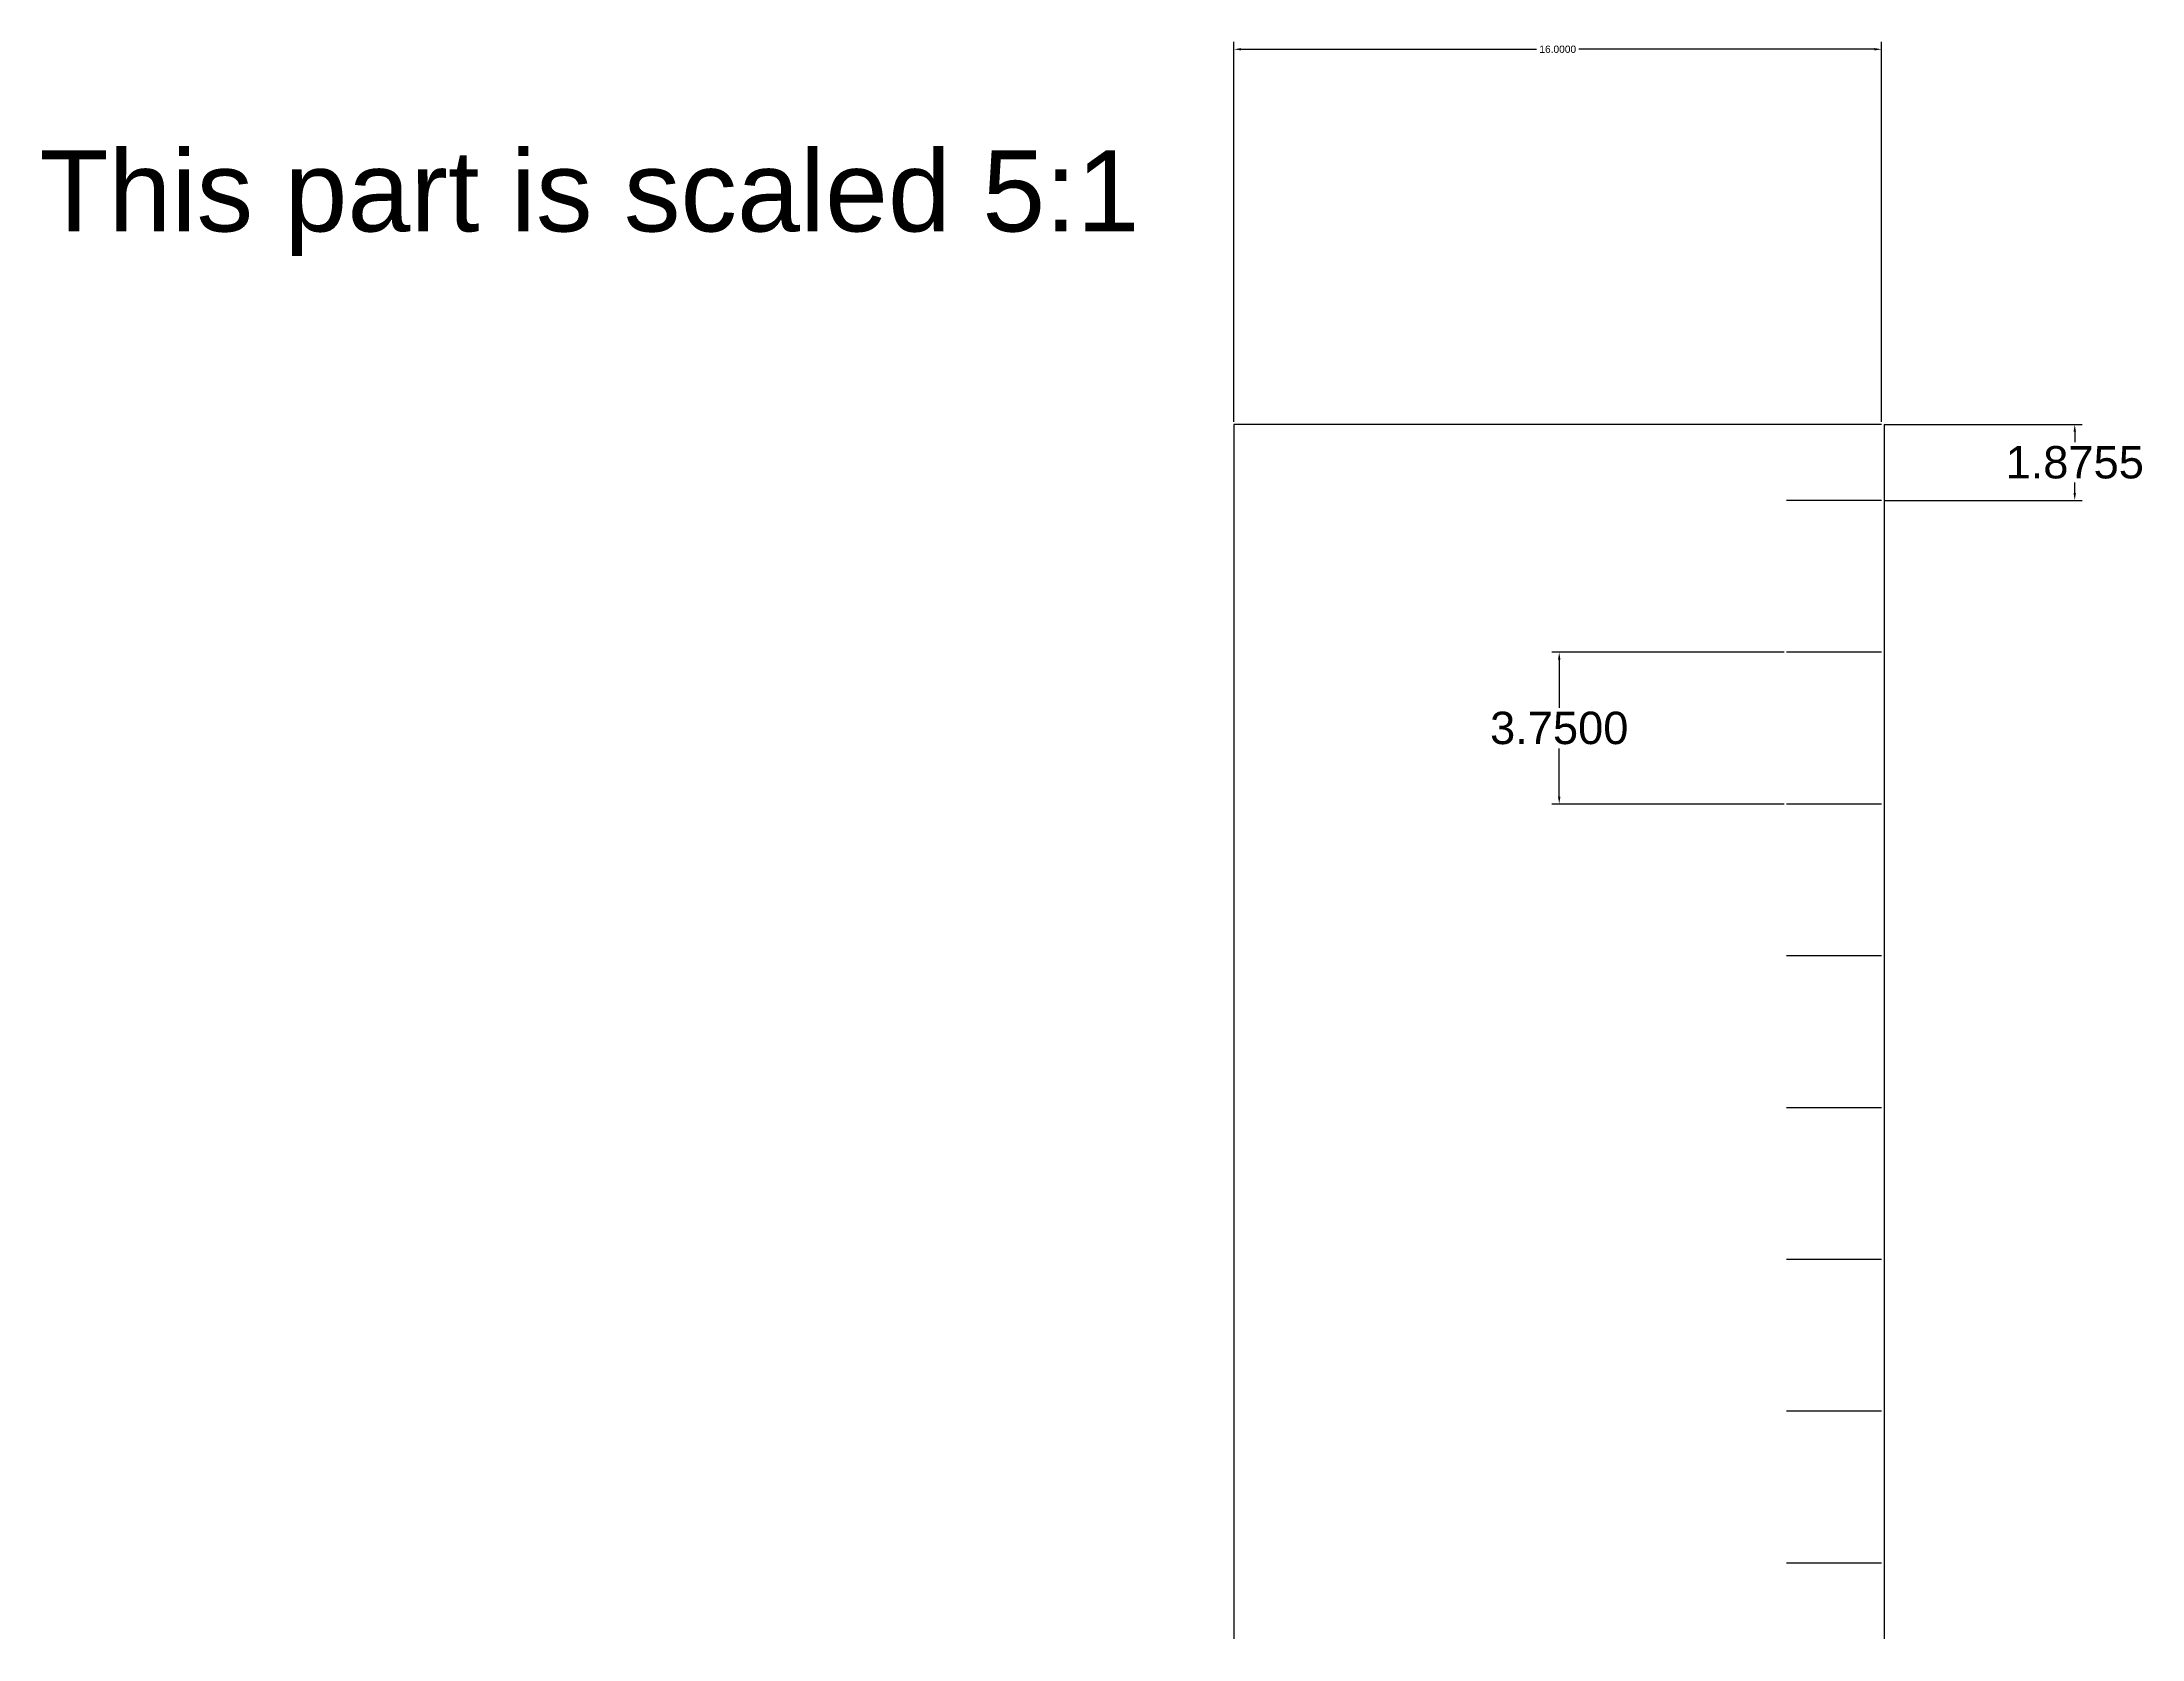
# Model space of a CAD drawing. Header units: centimetres. Extents: x -6 to 154, y -3 to 97.
# Drawn here: x 74.4 to 126.3, y 42.7 to 82.1 of the extents above; entities that cross this region are included whole.
import ezdxf

# ---------------------------------------------------------------- set-up
doc = ezdxf.new("R2010")
doc.units = ezdxf.units.CM
doc.header["$MEASUREMENT"] = 0
doc.linetypes.add('ACAD_ISO02W100', pattern=[15, 12, -3])
doc.styles.get("Standard").update_dxf_attribs({"font": 'arial.ttf'})
doc.dimstyles.new('Annotative', dxfattribs={"dimscale": 0, "dimtxt": 0.18, "dimasz": 0.18, "dimexe": 0.18, "dimexo": 0.0625, "dimgap": 0.09, "dimtad": 0, "dimtih": 1, "dimtoh": 1, "dimdec": 4, "dimzin": 0, "dimdsep": 46, "dimtxsty": 'Standard', "dimcen": 0.09, "dimadec": 0, "dimazin": 0, "dimtfac": 1, "dimtdec": 4, "dimtofl": 0, "dimtmove": 0, "dimatfit": 3, "dimfxl": 1, "dimtolj": 1, "dimtzin": 0, "dimarcsym": 0})
doc.dimstyles.get("Standard").update_dxf_attribs({"dimtxt": 0.18, "dimasz": 0.18, "dimexe": 0.18, "dimexo": 0.0625, "dimgap": 0.09, "dimtad": 0, "dimtih": 1, "dimtoh": 1, "dimdec": 4, "dimzin": 0, "dimdsep": 46, "dimtxsty": 'Standard', "dimcen": 0.09, "dimadec": 0, "dimazin": 0, "dimtfac": 1, "dimtdec": 4, "dimtofl": 0, "dimtmove": 0, "dimatfit": 3, "dimfxl": 1, "dimtolj": 1, "dimtzin": 0, "dimarcsym": 0})

# ---------------------------------------------------------------- blocks, each defined once
blk = doc.blocks.new('*D54')
at = {"color": 0, "lineweight": -2, "transparency": 16777216}
for p, q in [((119.887, 72.689), (124.776, 72.689)), ((124.596, 72.509), (124.596, 72.249)), ((124.596, 70.993), (124.596, 71.252)), ((119.886, 70.813), (124.776, 70.813))]:
    blk.add_line(p, q, dxfattribs=at)
at = {"color": 0, "transparency": 16777216}
for points in [[(124.566, 72.509), (124.626, 72.509), (124.596, 72.689)], [(124.566, 70.993), (124.626, 70.993), (124.596, 70.813)]]:
    blk.add_solid(points, dxfattribs=at)
at = {"layer": 'Defpoints', "color": 0, "transparency": 16777216}
for p in [(119.825, 72.689), (124.596, 72.689), (119.823, 70.813)]:
    blk.add_point(p, dxfattribs=at)
at = {"color": 0, "transparency": 16777216, "insert": (124.596, 71.751), "char_height": 0.18, "attachment_point": 5}
blk.add_mtext('\\A1;{\\H4.4444x;1.8755}', dxfattribs=at)
blk = doc.blocks.new('*D55')
at = {"color": 0, "lineweight": -2, "transparency": 16777216}
for p, q in [((117.417, 67.063), (111.682, 67.063)), ((111.862, 66.883), (111.862, 65.687)), ((111.862, 63.493), (111.862, 64.689)), ((117.417, 63.313), (111.682, 63.313))]:
    blk.add_line(p, q, dxfattribs=at)
at = {"color": 0, "transparency": 16777216}
for points in [[(111.832, 66.883), (111.892, 66.883), (111.862, 67.063)], [(111.832, 63.493), (111.892, 63.493), (111.862, 63.313)]]:
    blk.add_solid(points, dxfattribs=at)
at = {"layer": 'Defpoints', "color": 0, "transparency": 16777216}
for p in [(117.479, 67.063), (111.862, 63.313), (117.479, 63.313)]:
    blk.add_point(p, dxfattribs=at)
at = {"color": 0, "transparency": 16777216, "insert": (111.862, 65.188), "char_height": 0.18, "attachment_point": 5}
blk.add_mtext('\\A1;{\\H4.4444x;3.7500}', dxfattribs=at)
blk = doc.blocks.new('*D56')
at = {"color": 0, "lineweight": -2, "transparency": 16777216}
for p, q in [((103.825, 72.751), (103.825, 82.137)), ((119.825, 72.751), (119.825, 82.137)), ((104.005, 81.957), (111.3, 81.957)), ((119.645, 81.957), (112.349, 81.957))]:
    blk.add_line(p, q, dxfattribs=at)
at = {"color": 0, "transparency": 16777216}
for points in [[(104.005, 81.987), (104.005, 81.927), (103.825, 81.957)], [(119.645, 81.987), (119.645, 81.927), (119.825, 81.957)]]:
    blk.add_solid(points, dxfattribs=at)
at = {"layer": 'Defpoints', "color": 0, "transparency": 16777216}
for p in [(119.825, 81.957), (103.825, 72.689), (119.825, 72.689)]:
    blk.add_point(p, dxfattribs=at)
at = {"color": 0, "transparency": 16777216, "insert": (111.825, 81.957), "char_height": 0.18, "attachment_point": 5}
blk.add_mtext('\\A1;16.0000', dxfattribs=at)

msp = doc.modelspace()

# ---------------------------------------------------------------- linework, layer by layer
for p, q in [((119.82462, 72.68854), (103.82462, 72.68854)), ((103.82462, 72.68854), (103.82462, 42.68854)), ((119.88712, 72.68854), (119.88712, 42.68854)), ((119.82302, 70.81307), (117.47928, 70.81307)), ((119.82302, 67.06308), (117.47928, 67.06308)), ((119.82302, 63.31309), (117.47928, 63.31309)), ((119.82302, 59.56309), (117.47928, 59.56309)), ((119.82143, 55.8131), (117.47768, 55.8131)), ((119.82302, 55.8131), (117.47928, 55.8131)), ((119.82143, 52.06311), (117.47768, 52.06311)), ((119.82143, 48.31312), (117.47768, 48.31312)), ((119.82143, 44.56312), (117.47768, 44.56312))]:
    msp.add_line(p, q)

# ---------------------------------------------------------------- texts
at = {"linetype": 'ACAD_ISO02W100', "insert": (74.32029, 79.45721), "char_height": 2, "attachment_point": 1}
msp.add_mtext_dynamic_manual_height_columns('This part is scaled 5:1', width=26.1333695, gutter_width=5.84254, heights=[0], dxfattribs=at)

# ---------------------------------------------------------------- dimensions: what is measured, and where the dimension line sits
dim = msp.add_linear_dim(base=(119.82462, 81.95667), p1=(103.82462, 72.68854), p2=(119.82462, 72.68854), dimstyle='Annotative')
dim.commit()
dim.dimension.update_dxf_attribs({"geometry": '*D56', "text_midpoint": (111.82462, 81.95667)})
for base, p1, p2, picture, middle in [((124.59564, 72.68854), (119.82302, 70.81307), (119.82462, 72.68854), '*D54', (124.59564, 71.7508)), ((111.86198, 63.31309), (117.47928, 67.06308), (117.47928, 63.31309), '*D55', (111.86198, 65.18808))]:
    dim = msp.add_linear_dim(base=base, p1=p1, p2=p2, angle=90, text='{\\H4.4444x;<>}', dimstyle='Standard')
    dim.commit()
    dim.dimension.update_dxf_attribs({"geometry": picture, "text_midpoint": middle})

doc.saveas('drawing.dxf')
